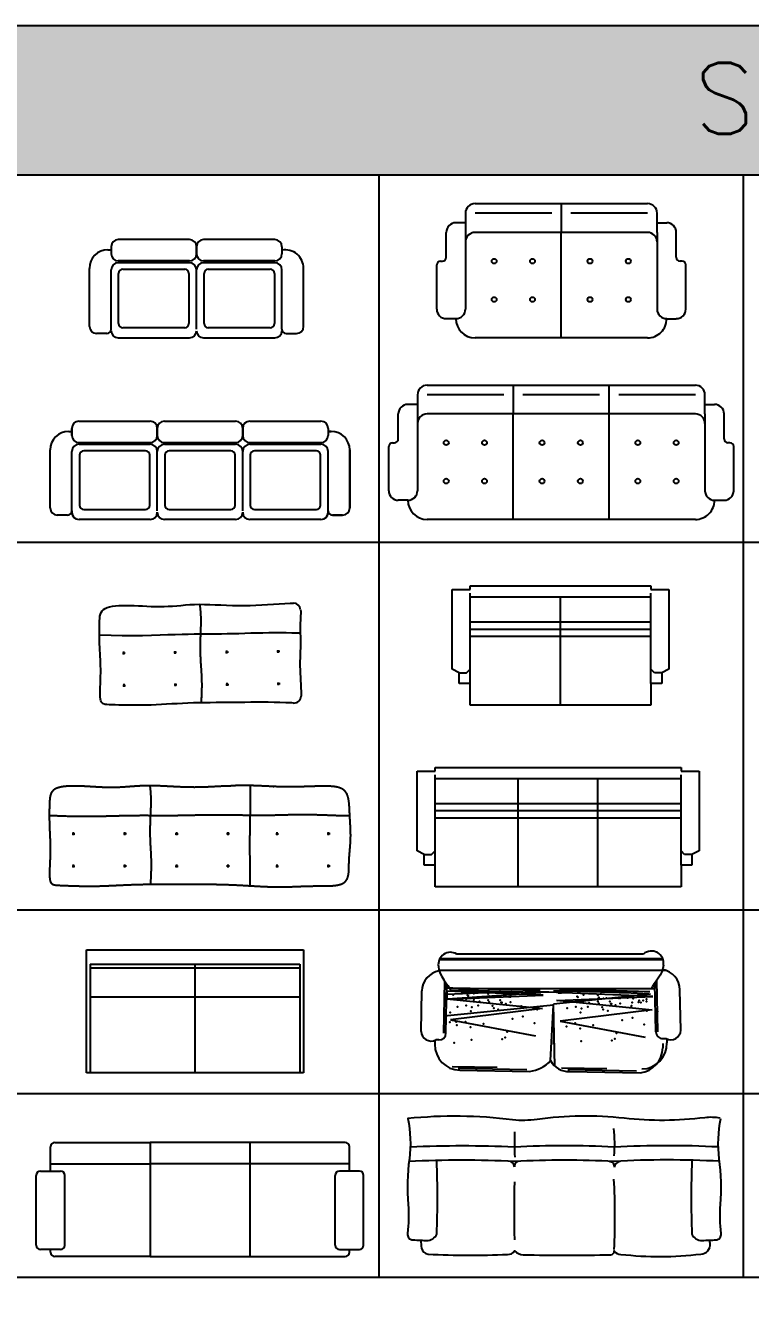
# Model space of a CAD drawing. Header units: millimetres. Extents: x -3748 to 33692, y 23664 to 39219.
# Drawn here: x 8097 to 13190, y 30281 to 39219 of the extents above; entities that cross this region are included whole.
import ezdxf

# ---------------------------------------------------------------- set-up
doc = ezdxf.new("R2010")
doc.units = ezdxf.units.MM
doc.linetypes.add('0', pattern=[0])
doc.layers.add('www.cad-blocks.net', color=7, linetype='Continuous')
doc.styles.get("Standard").update_dxf_attribs({"font": 'arial.ttf'})

# ---------------------------------------------------------------- blocks, each defined once
blk = doc.blocks.new('A$C243830B6')
for p, q in [((0.1524, 0.6396), (0.1524, 0.5896)), ((0.7024, 0.6896), (0.2024, 0.6896)), ((0.7521, 0.6396), (0.7521, 0.5896)), ((0.7524, 0.5896), (0.7524, 0.6396)), ((1.3021, 0.6896), (0.8021, 0.6896)), ((1.3521, 0.6396), (1.3521, 0.5896)), ((1.3524, 0.5896), (1.3524, 0.6396)), ((0.13, 0.618), (0.15, 0.618)), ((0.7024, 0.5396), (0.2024, 0.5396)), ((1.3021, 0.5396), (0.8021, 0.5396)), ((0, 0.0808), (0, 0.488)), ((0.1524, 0.0608), (0.1524, 0.4776)), ((0.7021, 0.5276), (0.2024, 0.5276)), ((0.2048, 0.1005), (0.2048, 0.4515)), ((0.2348, 0.4815), (0.6691, 0.4815)), ((0.6991, 0.4515), (0.6991, 0.1005)), ((0.7521, 0.0608), (0.7521, 0.4776)), ((0.7521, 0.0608), (0.7521, 0.4776)), ((1.3018, 0.5276), (0.8021, 0.5276)), ((0.8045, 0.1005), (0.8045, 0.4515)), ((0.8345, 0.4815), (1.2688, 0.4815)), ((1.2988, 0.4515), (1.2988, 0.1005)), ((1.3518, 0.0608), (1.3518, 0.4776)), ((1.3521, 0.0608), (1.3521, 0.4776)), ((1.3521, 0.0608), (1.3521, 0.4776)), ((1.5043, 0.0808), (1.5043, 0.488)), ((0.1224, 0.0308), (0.05, 0.0308)), ((0.2024, 0), (0.7021, 0)), ((0.6691, 0.0705), (0.2348, 0.0705)), ((0.8021, 0), (1.3018, 0)), ((1.2688, 0.0705), (0.8345, 0.0705)), ((1.382, 0.0308), (1.4543, 0.0308))]:
    blk.add_line(p, q)
for centre, radius, start, end in [((0.2024, 0.6396), 0.05, 90, 180), ((0.7024, 0.6396), 0.05, 0, 90), ((0.8021, 0.6396), 0.05, 90, 180), ((1.3021, 0.6396), 0.05, 0, 90), ((0.13, 0.488), 0.13, 90, 180), ((0.2024, 0.5896), 0.05, 180, 270), ((0.7024, 0.5896), 0.05, 270, 0), ((0.8021, 0.5896), 0.05, 180, 270), ((1.3021, 0.5896), 0.05, 270, 0), ((1.3743, 0.488), 0.13, 0, 99.86144), ((0.2024, 0.4776), 0.05, 90, 180), ((0.2348, 0.4515), 0.03, 90, 180), ((0.6691, 0.4515), 0.03, 0, 90), ((0.7021, 0.4776), 0.05, 0, 90), ((0.8021, 0.4776), 0.05, 90, 180), ((0.8345, 0.4515), 0.03, 90, 180), ((1.2688, 0.4515), 0.03, 0, 90), ((1.3018, 0.4776), 0.05, 0, 90), ((0.2348, 0.1005), 0.03, 180, 270), ((0.6691, 0.1005), 0.03, 270, 0), ((0.8345, 0.1005), 0.03, 180, 270), ((1.2688, 0.1005), 0.03, 270, 0), ((0.05, 0.0808), 0.05, 180, 270), ((0.1224, 0.0608), 0.03, 270, 0), ((0.2024, 0.05), 0.05, 180, 270), ((0.7021, 0.05), 0.05, 270, 0), ((0.8021, 0.05), 0.05, 180, 270), ((1.3018, 0.05), 0.05, 270, 0), ((1.382, 0.0608), 0.03, 180, 270), ((1.4543, 0.0808), 0.05, 270, 0)]:
    blk.add_arc(centre, radius, start, end)
blk = doc.blocks.new('A$C0E9251F2')
for p, q in [((0.1523, 0.5896), (0.1523, 0.6396)), ((0.1524, 0.618), (0.1523, 0.6396)), ((0.1523, 0.6396), (0.1523, 0.618)), ((0.1524, 0.6396), (0.1524, 0.5896)), ((0.2023, 0.6896), (0.7023, 0.6896)), ((0.2023, 0.6896), (0.7023, 0.6896)), ((0.752, 0.5896), (0.752, 0.6396)), ((0.7523, 0.6396), (0.7523, 0.5896)), ((0.8023, 0.6896), (1.3023, 0.6896)), ((0.8023, 0.6896), (1.3023, 0.6896)), ((1.352, 0.5896), (1.352, 0.6396)), ((1.3523, 0.6396), (1.3523, 0.5896)), ((1.402, 0.6896), (1.902, 0.6896)), ((1.402, 0.6896), (1.902, 0.6896)), ((1.952, 0.6396), (1.952, 0.5896)), ((1.952, 0.6396), (1.952, 0.618)), ((0.13, 0.618), (0.15, 0.618)), ((0.13, 0.618), (0.1524, 0.618)), ((0.2023, 0.5396), (0.7023, 0.5396)), ((0.8023, 0.5396), (1.3023, 0.5396)), ((1.402, 0.5396), (1.902, 0.5396)), ((1.952, 0.618), (1.9743, 0.618)), ((1.9743, 0.618), (1.9543, 0.618)), ((0, 0.0808), (0, 0.488)), ((0, 0.0808), (0, 0.488)), ((0.1524, 0.0608), (0.1524, 0.4776)), ((0.1525, 0.0608), (0.1525, 0.4776)), ((0.2025, 0.5276), (0.7023, 0.5276)), ((0.2055, 0.4515), (0.2055, 0.1005)), ((0.6698, 0.4815), (0.2355, 0.4815)), ((0.6998, 0.1005), (0.6998, 0.4515)), ((0.7523, 0.0608), (0.7523, 0.4776)), ((0.7523, 0.0608), (0.7523, 0.4776)), ((0.8025, 0.5276), (1.3023, 0.5276)), ((0.8055, 0.4515), (0.8055, 0.1005)), ((1.2698, 0.4815), (0.8355, 0.4815)), ((1.2998, 0.1005), (1.2998, 0.4515)), ((1.3523, 0.0608), (1.3523, 0.4776)), ((1.3523, 0.0608), (1.3523, 0.4776)), ((1.4023, 0.5276), (1.902, 0.5276)), ((1.4053, 0.4515), (1.4053, 0.1005)), ((1.8696, 0.4815), (1.4353, 0.4815)), ((1.8996, 0.1005), (1.8996, 0.4515)), ((1.952, 0.0608), (1.952, 0.4776)), ((2.1043, 0.0808), (2.1043, 0.488)), ((2.1043, 0.488), (2.1043, 0.0808)), ((0.1224, 0.0308), (0.05, 0.0308)), ((0.1224, 0.0308), (0.05, 0.0308)), ((0.2355, 0.0705), (0.6698, 0.0705)), ((0.8355, 0.0705), (1.2698, 0.0705)), ((1.4353, 0.0705), (1.8696, 0.0705)), ((1.982, 0.0308), (2.0543, 0.0308)), ((2.0543, 0.0308), (1.982, 0.0308)), ((0.7023, 0), (0.2025, 0)), ((0.7023, 0), (0.2025, 0)), ((1.3023, 0), (0.8025, 0)), ((1.3023, 0), (0.8025, 0)), ((1.902, 0), (1.4023, 0)), ((1.902, 0), (1.4023, 0))]:
    blk.add_line(p, q)
for centre, radius, start, end in [((0.2023, 0.6396), 0.05, 90, 180), ((0.2023, 0.6396), 0.05, 90, 180), ((0.7023, 0.6396), 0.05, 0, 90), ((0.7023, 0.6396), 0.05, 0, 90), ((0.8023, 0.6396), 0.05, 90, 180), ((0.8023, 0.6396), 0.05, 90, 180), ((1.3023, 0.6396), 0.05, 0, 90), ((1.3023, 0.6396), 0.05, 0, 90), ((1.402, 0.6396), 0.05, 90, 180), ((1.4018, 0.6401), 0.0495, 89.78056, 180.52978), ((1.902, 0.6396), 0.05, 0, 90), ((1.902, 0.6396), 0.05, 0, 90), ((0.13, 0.488), 0.13, 90, 180), ((0.13, 0.488), 0.13, 90, 180), ((0.2023, 0.5896), 0.05, 180, 270), ((0.7023, 0.5896), 0.05, 270, 0), ((0.8023, 0.5896), 0.05, 180, 270), ((1.3023, 0.5896), 0.05, 270, 0), ((1.402, 0.5896), 0.05, 180, 270), ((1.902, 0.5896), 0.05, 270, 0), ((1.9743, 0.488), 0.13, 0, 90), ((1.9743, 0.488), 0.13, 0, 90), ((0.2025, 0.4776), 0.05, 90, 180), ((0.2355, 0.4515), 0.03, 90, 180), ((0.6698, 0.4515), 0.03, 0, 90), ((0.7023, 0.4776), 0.05, 0, 90), ((0.8025, 0.4776), 0.05, 90, 180), ((0.8355, 0.4515), 0.03, 90, 180), ((1.2698, 0.4515), 0.03, 0, 90), ((1.3023, 0.4776), 0.05, 0, 90), ((1.4023, 0.4776), 0.05, 90, 180), ((1.4353, 0.4515), 0.03, 90, 180), ((1.8696, 0.4515), 0.03, 0, 90), ((1.902, 0.4776), 0.05, 0, 90), ((0.2355, 0.1005), 0.03, 180, 270), ((0.6698, 0.1005), 0.03, 270, 0), ((0.8355, 0.1005), 0.03, 180, 270), ((1.2698, 0.1005), 0.03, 270, 0), ((1.4353, 0.1005), 0.03, 180, 270), ((1.8696, 0.1005), 0.03, 270, 0), ((0.05, 0.0808), 0.05, 180, 270), ((0.05, 0.0808), 0.05, 180, 270), ((0.1224, 0.0608), 0.03, 270, 0), ((0.1224, 0.0608), 0.03, 270, 0), ((0.2032, 0.0517), 0.0517, 169.87446, 269.22898), ((0.2025, 0.05), 0.05, 180, 270), ((0.7023, 0.05), 0.05, 270, 0), ((0.7023, 0.05), 0.05, 270, 0), ((0.8027, 0.0505), 0.0505, 180.52693, 269.78174), ((0.8025, 0.05), 0.05, 180, 270), ((1.3023, 0.05), 0.05, 270, 0), ((1.3023, 0.05), 0.05, 270, 0), ((1.4023, 0.05), 0.05, 180, 270), ((1.4023, 0.05), 0.05, 180, 270), ((1.9014, 0.0514), 0.0515, 270.66733, 10.43499), ((1.902, 0.05), 0.05, 270, 0), ((1.982, 0.0608), 0.03, 180, 270), ((1.982, 0.0608), 0.03, 180, 270), ((2.0543, 0.0808), 0.05, 270, 0), ((2.0543, 0.0808), 0.05, 270, 0)]:
    blk.add_arc(centre, radius, start, end)
blk = doc.blocks.new('A$C5C326835')
at = {"linetype": '0'}
for p, q in [((0.2693, 0.9424), (1.4809, 0.9424)), ((0.8751, 0.9424), (0.8751, 0.8751)), ((0.2019, 0.8078), (0.1346, 0.8078)), ((0.2019, 0.8751), (0.2019, 0.7405)), ((0.8078, 0.8751), (0.2693, 0.8751)), ((0.8751, 0.8751), (0.8751, 0.7405)), ((1.4809, 0.8751), (0.9424, 0.8751)), ((1.5482, 0.7405), (1.5482, 0.8751)), ((1.5482, 0.8078), (1.6155, 0.8078)), ((0.0673, 0.5654), (0.0673, 0.7405)), ((0.2019, 0.7405), (0.2019, 0.202)), ((1.4809, 0.7405), (0.2693, 0.7405)), ((0.8751, 0), (0.8751, 0.7405)), ((1.5482, 0.7405), (1.5482, 0.202)), ((1.6828, 0.5654), (1.6828, 0.7405)), ((0.0269, 0.5385), (0.0404, 0.5385)), ((1.7232, 0.5385), (1.7097, 0.5385)), ((0, 0.202), (0, 0.5116)), ((1.7501, 0.202), (1.7501, 0.5116)), ((0.1346, 0.1346), (0.0673, 0.1346)), ((1.6155, 0.1346), (1.6828, 0.1346)), ((1.4809, 0), (0.2693, 0))]:
    blk.add_line(p, q, dxfattribs=at)
for centre in [(0.4039, 0.5385), (0.6731, 0.5385), (1.077, 0.5385), (1.3463, 0.5385), (0.4039, 0.2693), (0.6731, 0.2693), (1.077, 0.2693), (1.3463, 0.2693)]:
    blk.add_circle(centre, 0.0171, dxfattribs=at)
for centre, radius, start, end in [((0.2693, 0.8751), 0.0673, 90, 180), ((1.4809, 0.8751), 0.0673, 0, 90), ((0.1346, 0.7405), 0.0673, 90, 180), ((1.6155, 0.7405), 0.0673, 0, 90), ((0.2693, 0.6731), 0.0673, 90, 180), ((1.4809, 0.6731), 0.0673, 0, 90), ((0.0269, 0.5116), 0.0269, 90, 180), ((0.0404, 0.5654), 0.0269, 270, 0), ((1.7097, 0.5654), 0.0269, 180, 270), ((1.7232, 0.5116), 0.0269, 0, 90), ((0.0673, 0.202), 0.0673, 180, 270), ((0.1346, 0.202), 0.0673, 270, 0.00001), ((1.6155, 0.202), 0.0673, 180, 270), ((1.6828, 0.202), 0.0673, 270, 0), ((0.2693, 0.1346), 0.1346, 180, 270), ((1.4809, 0.1346), 0.1346, 270, 0.00001)]:
    blk.add_arc(centre, radius, start, end, dxfattribs=at)
blk = doc.blocks.new('A$C1BE21B70')
at = {"linetype": '0'}
for p, q in [((0.2692, 0.9424), (2.154, 0.9424)), ((0.8751, 0.9424), (0.8751, 0.8751)), ((1.5482, 0), (1.5482, 0.9424)), ((0.2019, 0.8078), (0.1346, 0.8078)), ((0.2019, 0.8751), (0.2019, 0.7405)), ((0.8078, 0.8751), (0.2692, 0.8751)), ((0.8751, 0.8751), (0.8751, 0.7405)), ((1.4809, 0.8751), (0.9424, 0.8751)), ((2.154, 0.8751), (1.6155, 0.8751)), ((2.2213, 0.7405), (2.2213, 0.8751)), ((2.2213, 0.8078), (2.2886, 0.8078)), ((0.0673, 0.5654), (0.0673, 0.7405)), ((0.2019, 0.7405), (0.2019, 0.202)), ((2.154, 0.7405), (0.2692, 0.7405)), ((0.8751, 0), (0.8751, 0.7405)), ((2.2213, 0.7405), (2.2213, 0.202)), ((2.3559, 0.5654), (2.3559, 0.7405)), ((0.0269, 0.5385), (0.0404, 0.5385)), ((2.3963, 0.5385), (2.3829, 0.5385)), ((0, 0.202), (0, 0.5116)), ((2.4233, 0.202), (2.4233, 0.5116)), ((0.1346, 0.1346), (0.0673, 0.1346)), ((2.2886, 0.1346), (2.3559, 0.1346)), ((2.154, 0), (0.2692, 0))]:
    blk.add_line(p, q, dxfattribs=at)
for centre in [(0.4039, 0.5385), (0.6731, 0.5385), (1.077, 0.5385), (1.3463, 0.5385), (1.7501, 0.5385), (2.0194, 0.5385), (0.4039, 0.2693), (0.6731, 0.2693), (1.077, 0.2693), (1.3463, 0.2693), (1.7501, 0.2693), (2.0194, 0.2693)]:
    blk.add_circle(centre, 0.0171, dxfattribs=at)
for centre, radius, start, end in [((0.2692, 0.8751), 0.0673, 90, 180), ((2.154, 0.8751), 0.0673, 0, 90), ((0.1346, 0.7405), 0.0673, 90, 180), ((2.2886, 0.7405), 0.0673, 0, 90), ((0.2692, 0.6731), 0.0673, 90, 180), ((2.154, 0.6731), 0.0673, 0, 90), ((0.0269, 0.5116), 0.0269, 90, 180), ((0.0404, 0.5654), 0.0269, 270, 0), ((2.3829, 0.5654), 0.0269, 180, 270), ((2.3963, 0.5116), 0.0269, 0, 90), ((0.0673, 0.202), 0.0673, 180, 270), ((0.1346, 0.202), 0.0673, 270, 0.00001), ((2.2886, 0.202), 0.0673, 180, 270), ((2.3559, 0.202), 0.0673, 270, 0), ((0.2692, 0.1346), 0.1346, 180, 270), ((2.154, 0.1346), 0.1346, 270, 0.00001)]:
    blk.add_arc(centre, radius, start, end, dxfattribs=at)
blk = doc.blocks.new('A$C1E014994')
for p, q in [((1.2622, 0.7134), (1.3018, 0.7155)), ((1.3018, 0.7155), (1.3408, 0.7168)), ((1.3408, 0.7168), (1.3632, 0.7171)), ((0.0044, 0.6252), (0.0076, 0.639)), ((0.0076, 0.639), (0.0124, 0.6514)), ((0.0124, 0.6514), (0.0192, 0.6624)), ((0.0192, 0.6624), (0.0282, 0.672)), ((0.0282, 0.672), (0.0399, 0.6801)), ((0.0399, 0.6801), (0.0544, 0.6867)), ((0.0544, 0.6867), (0.0717, 0.692)), ((0.0717, 0.692), (0.0914, 0.696)), ((0.0914, 0.696), (0.1132, 0.6989)), ((0.1132, 0.6989), (0.1369, 0.7008)), ((0.1369, 0.7008), (0.1622, 0.7017)), ((0.1622, 0.7017), (0.1889, 0.7019)), ((0.1889, 0.7019), (0.2166, 0.7015)), ((0.2166, 0.7015), (0.2451, 0.7005)), ((0.2451, 0.7005), (0.2742, 0.6991)), ((0.2742, 0.6991), (0.3038, 0.6976)), ((0.3038, 0.6976), (0.3338, 0.6961)), ((0.3338, 0.6961), (0.3639, 0.6948)), ((0.3639, 0.6948), (0.3942, 0.6938)), ((0.3942, 0.6938), (0.4244, 0.6935)), ((0.4244, 0.6935), (0.4543, 0.6939)), ((0.4543, 0.6939), (0.484, 0.6951)), ((0.484, 0.6951), (0.5136, 0.6971)), ((0.5136, 0.6971), (0.5434, 0.6994)), ((0.5434, 0.6994), (0.5735, 0.702)), ((0.5735, 0.702), (0.6043, 0.7045)), ((0.6043, 0.7045), (0.636, 0.7067)), ((0.636, 0.7067), (0.6688, 0.7087)), ((0.6688, 0.7087), (0.7029, 0.7092)), ((0.7029, 0.7092), (0.7386, 0.709)), ((0.7386, 0.709), (0.7758, 0.7081)), ((0.7758, 0.7081), (0.8141, 0.7066)), ((0.8141, 0.7066), (0.8535, 0.7049)), ((0.8535, 0.7049), (0.8937, 0.7032)), ((0.8937, 0.7032), (0.9344, 0.7018)), ((0.9344, 0.7018), (0.9756, 0.7009)), ((0.9756, 0.7009), (1.017, 0.7008)), ((1.017, 0.7008), (1.0583, 0.7017)), ((1.0583, 0.7017), (1.0996, 0.7034)), ((1.0996, 0.7034), (1.1407, 0.7057)), ((1.1407, 0.7057), (1.1816, 0.7082)), ((1.1816, 0.7082), (1.2221, 0.7109)), ((1.2221, 0.7109), (1.2622, 0.7134)), ((1.4143, 0.6619), (1.4117, 0.562)), ((1.4136, 0.671), (1.4143, 0.6619)), ((0, 0.5375), (0.0002, 0.5574)), ((0, 0.5169), (0, 0.5375)), ((0.0002, 0.5574), (0.0006, 0.5762)), ((0.0006, 0.5762), (0.0012, 0.5938)), ((0.0012, 0.5938), (0.0024, 0.6102)), ((0.0024, 0.6102), (0.0044, 0.6252)), ((1.4117, 0.562), (1.413, 0.4258)), ((0.0002, 0.4956), (0, 0.5169)), ((0.0005, 0.4739), (0.0002, 0.4956)), ((0.0002, 0.4946), (0.083, 0.4916)), ((0.001, 0.4519), (0.0005, 0.4739)), ((0.0018, 0.4299), (0.001, 0.4519)), ((0.083, 0.4916), (0.161, 0.4901)), ((0.161, 0.4901), (0.2342, 0.49)), ((0.2342, 0.49), (0.3028, 0.491)), ((0.3028, 0.491), (0.3668, 0.4926)), ((0.3668, 0.4926), (0.4265, 0.4946)), ((0.4265, 0.4946), (0.482, 0.4966)), ((0.482, 0.4966), (0.5333, 0.4984)), ((0.5333, 0.4984), (0.5807, 0.4997)), ((0.5807, 0.4997), (0.6248, 0.5005)), ((0.6248, 0.5005), (0.6663, 0.501)), ((0.6663, 0.501), (0.7058, 0.5012)), ((0.7058, 0.5012), (0.744, 0.5014)), ((0.744, 0.5014), (0.7816, 0.5015)), ((0.7816, 0.5015), (0.8192, 0.5018)), ((0.8192, 0.5018), (0.8576, 0.5023)), ((0.8576, 0.5023), (0.8973, 0.5031)), ((0.8973, 0.5031), (0.938, 0.5041)), ((0.938, 0.5041), (0.9796, 0.5054)), ((0.9796, 0.5054), (1.0218, 0.5066)), ((1.0218, 0.5066), (1.0643, 0.5079)), ((1.0643, 0.5079), (1.1068, 0.509)), ((1.1068, 0.509), (1.1491, 0.5099)), ((1.1491, 0.5099), (1.1909, 0.5105)), ((1.1909, 0.5105), (1.2319, 0.5107)), ((1.2319, 0.5107), (1.2722, 0.5106)), ((1.2722, 0.5106), (1.3119, 0.5104)), ((1.3119, 0.5104), (1.3511, 0.51)), ((1.3511, 0.51), (1.3899, 0.5097)), ((1.3899, 0.5097), (1.4123, 0.5096)), ((0.0027, 0.408), (0.0018, 0.4299)), ((0.0038, 0.3864), (0.0027, 0.408)), ((0.005, 0.3649), (0.0038, 0.3864)), ((0.0062, 0.3435), (0.005, 0.3649)), ((0.1621, 0.3672), (0.1821, 0.3674)), ((0.1722, 0.3573), (0.172, 0.3773)), ((0.5429, 0.3709), (0.5229, 0.3707)), ((0.533, 0.3608), (0.5328, 0.3808)), ((0.8862, 0.3743), (0.9062, 0.3745)), ((0.8963, 0.3644), (0.8961, 0.3844)), ((1.267, 0.378), (1.247, 0.3778)), ((1.2571, 0.3679), (1.2569, 0.3879)), ((1.413, 0.4258), (1.4089, 0.2859)), ((0.0074, 0.3217), (0.0062, 0.3435)), ((0.0084, 0.2996), (0.0074, 0.3217)), ((0.0091, 0.2769), (0.0084, 0.2996)), ((0.0095, 0.2535), (0.0091, 0.2769)), ((1.4089, 0.2859), (1.4181, 0.0861)), ((0.0081, 0.1776), (0.0089, 0.2036)), ((0.0089, 0.2036), (0.0094, 0.229)), ((0.0094, 0.229), (0.0095, 0.2535)), ((0.0058, 0.1024), (0.0063, 0.1264)), ((0.0058, 0.0803), (0.0058, 0.1024)), ((0.0063, 0.1264), (0.0071, 0.1516)), ((0.0071, 0.1516), (0.0081, 0.1776)), ((0.1643, 0.1399), (0.1843, 0.1401)), ((0.1744, 0.13), (0.1742, 0.15)), ((0.5451, 0.1436), (0.5251, 0.1434)), ((0.5352, 0.1335), (0.535, 0.1535)), ((0.8884, 0.1469), (0.9084, 0.1471)), ((0.8985, 0.137), (0.8983, 0.157)), ((1.2692, 0.1506), (1.2492, 0.1504)), ((1.2593, 0.1405), (1.2591, 0.1605)), ((0.0066, 0.0607), (0.0058, 0.0803)), ((0.0084, 0.0442), (0.0066, 0.0607)), ((0.0113, 0.0313), (0.0084, 0.0442)), ((0.0157, 0.0215), (0.0113, 0.0313)), ((0.0218, 0.0145), (0.0157, 0.0215)), ((0.0299, 0.0097), (0.0218, 0.0145)), ((0.0404, 0.0067), (0.0299, 0.0097)), ((0.0534, 0.005), (0.0404, 0.0067)), ((0.0693, 0.0041), (0.0534, 0.005)), ((0.0883, 0.0035), (0.0693, 0.0041)), ((0.1107, 0.0028), (0.0883, 0.0035)), ((0.1361, 0.002), (0.1107, 0.0028)), ((0.1641, 0.0013), (0.1361, 0.002)), ((0.1943, 0.0006), (0.1641, 0.0013)), ((0.2263, 0.0002), (0.1943, 0.0006)), ((0.2597, 0), (0.2263, 0.0002)), ((0.2942, 0.0002), (0.2597, 0)), ((0.3292, 0.0008), (0.2942, 0.0002)), ((0.3645, 0.0019), (0.3292, 0.0008)), ((0.4001, 0.0035), (0.3645, 0.0019)), ((0.4359, 0.0053), (0.4001, 0.0035)), ((0.4721, 0.0074), (0.4359, 0.0053)), ((0.5088, 0.0095), (0.4721, 0.0074)), ((0.5458, 0.0116), (0.5088, 0.0095)), ((0.5834, 0.0135), (0.5458, 0.0116)), ((0.6215, 0.0151), (0.5834, 0.0135)), ((0.6602, 0.0164), (0.6215, 0.0151)), ((0.6995, 0.0173), (0.6602, 0.0164)), ((0.7392, 0.018), (0.6995, 0.0173)), ((0.7792, 0.0184), (0.7392, 0.018)), ((0.8195, 0.0188), (0.7792, 0.0184)), ((0.86, 0.019), (0.8195, 0.0188)), ((0.9006, 0.0193), (0.86, 0.019)), ((0.9412, 0.0196), (0.9006, 0.0193)), ((0.9817, 0.0201), (0.9412, 0.0196)), ((1.0223, 0.0206), (0.9817, 0.0201)), ((1.0629, 0.0211), (1.0223, 0.0206)), ((1.1036, 0.0214), (1.0629, 0.0211)), ((1.1445, 0.0216), (1.1036, 0.0214)), ((1.1856, 0.0214), (1.1445, 0.0216)), ((1.227, 0.0209), (1.1856, 0.0214)), ((1.2687, 0.02), (1.227, 0.0209)), ((1.3109, 0.0185), (1.2687, 0.02)), ((1.3531, 0.0167), (1.3109, 0.0185)), ((1.3647, 0.0162), (1.3531, 0.0167)), ((1.4181, 0.0861), (1.4171, 0.0638))]:
    blk.add_line(p, q)
for centre, start, end in [((1.3638, 0.6671), 4.47667, 90.70587), ((1.3671, 0.0661), 267.26529, 357.30718)]:
    blk.add_arc(centre, 0.05, start, end)
blk.add_open_spline([(0.717, 0.0194), (0.7198, 0.071), (0.7211, 0.116), (0.7212, 0.1554), (0.7204, 0.1901), (0.719, 0.221), (0.7172, 0.2491), (0.7153, 0.2753), (0.7135, 0.3006), (0.7122, 0.3256), (0.7113, 0.3507), (0.7107, 0.3756), (0.7105, 0.4005), (0.7106, 0.4254), (0.7109, 0.4501), (0.7115, 0.4747), (0.7122, 0.4992), (0.7131, 0.5236), (0.7139, 0.548), (0.7145, 0.5728), (0.7147, 0.5982), (0.7142, 0.6243), (0.7128, 0.6514), (0.7104, 0.6797), (0.7067, 0.7095)], degree=2)
blk = doc.blocks.new('A$C6E927AAB')
for p, q in [((0.1606, 0.3739), (0.1806, 0.3739)), ((0.1706, 0.3639), (0.1706, 0.3839)), ((0.5415, 0.3739), (0.5215, 0.3739)), ((0.5315, 0.3639), (0.5315, 0.3839)), ((0.8848, 0.3739), (0.9048, 0.3739)), ((0.8948, 0.3639), (0.8948, 0.3839)), ((1.2656, 0.3739), (1.2456, 0.3739)), ((1.2556, 0.3639), (1.2556, 0.3839)), ((1.5911, 0.3739), (1.6111, 0.3739)), ((1.6011, 0.3639), (1.6011, 0.3839)), ((1.9719, 0.3739), (1.9519, 0.3739)), ((1.9619, 0.3639), (1.9619, 0.3839)), ((0.1606, 0.1465), (0.1806, 0.1465)), ((0.1706, 0.1365), (0.1706, 0.1565)), ((0.5415, 0.1465), (0.5215, 0.1465)), ((0.5315, 0.1365), (0.5315, 0.1565)), ((0.8848, 0.1465), (0.9048, 0.1465)), ((0.8948, 0.1365), (0.8948, 0.1565)), ((1.2656, 0.1465), (1.2456, 0.1465)), ((1.2556, 0.1365), (1.2556, 0.1565)), ((1.5911, 0.1465), (1.6111, 0.1465)), ((1.6011, 0.1365), (1.6011, 0.1565)), ((1.9719, 0.1465), (1.9519, 0.1465)), ((1.9619, 0.1365), (1.9619, 0.1565))]:
    blk.add_line(p, q)
blk.add_open_spline([(0.2046, 0.7079), (0.2184, 0.7075), (0.2326, 0.7069), (0.2469, 0.7063), (0.2614, 0.7054), (0.276, 0.7046), (0.2908, 0.7037), (0.3056, 0.7028), (0.3206, 0.7019), (0.3355, 0.701), (0.3506, 0.7002), (0.3657, 0.6994), (0.3808, 0.6988), (0.3959, 0.6982), (0.411, 0.6979), (0.4261, 0.6975), (0.4411, 0.6976), (0.4561, 0.6976), (0.4709, 0.6981), (0.4858, 0.6986), (0.5006, 0.6994), (0.5154, 0.7002), (0.5303, 0.7013), (0.5452, 0.7023), (0.5603, 0.7035), (0.5753, 0.7046), (0.5907, 0.7057), (0.6061, 0.7068), (0.622, 0.7078), (0.6378, 0.7087), (0.6542, 0.7094), (0.6706, 0.71), (0.6877, 0.7103), (0.7048, 0.7105), (0.7227, 0.7103), (0.7405, 0.71), (0.7591, 0.7094), (0.7777, 0.7087), (0.7968, 0.7078), (0.816, 0.7069), (0.8357, 0.7058), (0.8553, 0.7048), (0.8754, 0.7037), (0.8955, 0.7027), (0.9159, 0.7018), (0.9362, 0.7008), (0.9568, 0.7002), (0.9774, 0.6995), (0.9981, 0.6993), (1.0188, 0.6991), (1.0404, 0.6993), (1.0621, 0.6995), (1.0818, 0.7002), (1.1014, 0.7009), (1.122, 0.7018), (1.1426, 0.7028), (1.163, 0.7039), (1.1834, 0.705), (1.2037, 0.7061), (1.224, 0.7072), (1.2646, 0.7083), (1.3052, 0.7093), (1.3044, 0.7102), (1.3037, 0.711), (1.3232, 0.7115), (1.3427, 0.7119), (1.3619, 0.712), (1.3811, 0.712), (1.4, 0.7117), (1.4188, 0.7114), (1.4374, 0.7108), (1.4559, 0.7102), (1.4742, 0.7094), (1.4925, 0.7086), (1.5104, 0.7078), (1.5284, 0.7069), (1.5461, 0.7061), (1.5638, 0.7052), (1.5812, 0.7045), (1.5987, 0.7037), (1.6158, 0.7032), (1.633, 0.7026), (1.65, 0.7024), (1.6669, 0.7021), (1.6836, 0.7021), (1.7003, 0.7021), (1.7167, 0.7023), (1.7332, 0.7025), (1.7493, 0.7028), (1.7655, 0.7032), (1.7813, 0.7036), (1.7971, 0.7041), (1.8126, 0.7046), (1.8282, 0.7051), (1.8434, 0.7055), (1.8585, 0.706), (1.8734, 0.7065), (1.8882, 0.7069), (1.9026, 0.7073), (1.9171, 0.7076), (1.931, 0.7076), (1.9449, 0.7077), (1.9581, 0.7073), (1.9713, 0.7069), (1.9837, 0.7059), (1.9961, 0.705), (2.0074, 0.7032), (2.0188, 0.7014), (2.029, 0.6988), (2.0392, 0.6961), (2.0481, 0.6923), (2.0569, 0.6884), (2.0643, 0.6834), (2.0717, 0.6783), (2.0775, 0.6718), (2.0833, 0.6654), (2.0877, 0.6576), (2.092, 0.6499), (2.0952, 0.6411), (2.0984, 0.6323), (2.1006, 0.6226), (2.1028, 0.6128), (2.1042, 0.6024), (2.1057, 0.592), (2.1066, 0.581), (2.1075, 0.57), (2.1081, 0.5587), (2.1087, 0.5473), (2.1092, 0.5358), (2.1097, 0.5243), (2.1103, 0.5128), (2.1109, 0.5012), (2.1115, 0.4897), (2.1122, 0.4782), (2.1129, 0.4667), (2.1136, 0.4552), (2.1142, 0.4437), (2.1149, 0.4323), (2.1154, 0.4209), (2.116, 0.4095), (2.1164, 0.3982), (2.1167, 0.3869), (2.1169, 0.3758), (2.1171, 0.3646), (2.117, 0.3535), (2.1168, 0.3424), (2.1164, 0.3315), (2.116, 0.3205), (2.1153, 0.3097), (2.1147, 0.2988), (2.1138, 0.2881), (2.113, 0.2773), (2.112, 0.2666), (2.1111, 0.2559), (2.1102, 0.2453), (2.1093, 0.2346), (2.1084, 0.224), (2.1076, 0.2133), (2.1069, 0.2026), (2.1062, 0.192), (2.1058, 0.1812), (2.1054, 0.1705), (2.1052, 0.1598), (2.1051, 0.149), (2.1049, 0.1384), (2.1048, 0.1278), (2.1044, 0.1175), (2.1039, 0.1072), (2.1029, 0.0975), (2.1018, 0.0877), (2.0998, 0.0787), (2.0978, 0.0696), (2.0945, 0.0615), (2.0913, 0.0534), (2.0864, 0.0464), (2.0816, 0.0394), (2.0748, 0.0337), (2.0681, 0.028), (2.0593, 0.0238), (2.0504, 0.0195), (2.0396, 0.0165), (2.0289, 0.0136), (2.0165, 0.0117), (2.0041, 0.0098), (1.9904, 0.0087), (1.9767, 0.0076), (1.962, 0.0071), (1.9473, 0.0067), (1.9319, 0.0066), (1.9165, 0.0065), (1.9007, 0.0065), (1.8849, 0.0066), (1.869, 0.0066), (1.8531, 0.0065), (1.8373, 0.0063), (1.8215, 0.006), (1.8058, 0.0055), (1.7901, 0.005), (1.7743, 0.0044), (1.7586, 0.0038), (1.7426, 0.0032), (1.7267, 0.0025), (1.7104, 0.0019), (1.6941, 0.0013), (1.6774, 0.0008), (1.6607, 0.0004), (1.6434, 0.0002), (1.626, -0.0001), (1.608, 0), (1.59, 0.0001), (1.5712, 0.0005), (1.5524, 0.001), (1.5329, 0.0018), (1.5134, 0.0025), (1.4933, 0.0036), (1.4732, 0.0046), (1.4526, 0.0057), (1.4321, 0.0069), (1.4112, 0.0081), (1.3903, 0.0093), (1.3693, 0.0106), (1.3482, 0.0118), (1.3271, 0.0129), (1.306, 0.014), (1.2849, 0.0149), (1.2639, 0.0158), (1.243, 0.0165), (1.2222, 0.0172), (1.2015, 0.0176), (1.1808, 0.0181), (1.1602, 0.0184), (1.1396, 0.0186), (1.1192, 0.0188), (1.0988, 0.0189), (1.0784, 0.0189), (1.0581, 0.0189), (1.0377, 0.0189), (1.0174, 0.0189), (0.9972, 0.0188), (0.9769, 0.0188), (0.9566, 0.0187), (0.9363, 0.0187), (0.916, 0.0187), (0.8957, 0.0188), (0.8754, 0.0188), (0.8551, 0.0189), (0.8349, 0.0189), (0.8146, 0.019), (0.7945, 0.019), (0.7743, 0.0191), (0.7543, 0.019), (0.7343, 0.019), (0.7145, 0.0188), (0.6946, 0.0187), (0.675, 0.0184), (0.6554, 0.0182), (0.636, 0.0177), (0.6166, 0.0173), (0.5976, 0.0166), (0.5785, 0.016), (0.5597, 0.0152), (0.5409, 0.0145), (0.5224, 0.0136), (0.5038, 0.0128), (0.4855, 0.0119), (0.4672, 0.011), (0.4491, 0.0102), (0.431, 0.0093), (0.413, 0.0086), (0.3951, 0.0078), (0.3773, 0.0072), (0.3595, 0.0066), (0.3419, 0.0062), (0.3242, 0.0058), (0.3067, 0.0057), (0.2892, 0.0055), (0.2719, 0.0056), (0.2547, 0.0057), (0.238, 0.0059), (0.2213, 0.0062), (0.2053, 0.0066), (0.1893, 0.007), (0.1742, 0.0074), (0.1591, 0.0079), (0.1451, 0.0084), (0.1311, 0.0089), (0.1184, 0.0094), (0.1057, 0.0099), (0.0945, 0.0104), (0.0834, 0.0108), (0.0739, 0.0112), (0.0643, 0.0116), (0.0564, 0.0121), (0.0485, 0.0127), (0.042, 0.0136), (0.0355, 0.0145), (0.0303, 0.0161), (0.025, 0.0176), (0.021, 0.0201), (0.017, 0.0225), (0.0139, 0.026), (0.0109, 0.0296), (0.0088, 0.0345), (0.0066, 0.0394), (0.0052, 0.0459), (0.0038, 0.0524), (0.003, 0.0606), (0.0022, 0.0689), (0.0019, 0.0787), (0.0016, 0.0885), (0.0017, 0.0995), (0.0018, 0.1106), (0.0022, 0.1226), (0.0026, 0.1345), (0.0031, 0.1472), (0.0036, 0.1598), (0.0042, 0.1727), (0.0048, 0.1857), (0.0054, 0.1987), (0.0059, 0.2117), (0.0063, 0.2244), (0.0067, 0.2371), (0.0068, 0.2494), (0.007, 0.2616), (0.0069, 0.2733), (0.0068, 0.285), (0.0065, 0.2964), (0.0063, 0.3078), (0.0059, 0.3188), (0.0055, 0.3299), (0.005, 0.3407), (0.0046, 0.3516), (0.0041, 0.3623), (0.0036, 0.3731), (0.0031, 0.3838), (0.0026, 0.3946), (0.0021, 0.4054), (0.0017, 0.4162), (0.0013, 0.4271), (0.001, 0.4381), (0.0007, 0.4491), (0.0004, 0.4601), (0.0003, 0.4711), (0.0001, 0.4821), (0.0001, 0.4929), (0, 0.5038), (0, 0.5144), (0, 0.5251), (0.0002, 0.5354), (0.0003, 0.5457), (0.0005, 0.5557), (0.0007, 0.5656), (0.0009, 0.575), (0.0012, 0.5844), (0.0016, 0.5932), (0.002, 0.602), (0.0027, 0.6101), (0.0033, 0.6183), (0.0044, 0.6258), (0.0055, 0.6334), (0.0071, 0.6402), (0.0088, 0.6471), (0.0113, 0.6533), (0.0138, 0.6594), (0.0172, 0.6649), (0.0206, 0.6704), (0.0252, 0.6751), (0.0297, 0.6799), (0.0356, 0.6839), (0.0415, 0.6879), (0.0488, 0.6911), (0.0561, 0.6944), (0.0648, 0.697), (0.0734, 0.6995), (0.0833, 0.7014), (0.0931, 0.7033), (0.1041, 0.7047), (0.115, 0.706), (0.1269, 0.7068), (0.1387, 0.7076), (0.1514, 0.708), (0.1641, 0.7084), (0.1774, 0.7083), (0.1907, 0.7083), (0.2046, 0.7079)], degree=2, knots=[0, 0, 0, 1, 1, 2, 2, 3, 3, 4, 4, 5, 5, 6, 6, 7, 7, 8, 8, 9, 9, 10, 10, 11, 11, 12, 12, 13, 13, 14, 14, 15, 15, 16, 16, 17, 17, 18, 18, 19, 19, 20, 20, 21, 21, 22, 22, 23, 23, 24, 24, 25, 25, 26, 26, 27, 27, 28, 28, 29, 29, 30, 30, 31, 31, 32, 32, 33, 33, 34, 34, 35, 35, 36, 36, 37, 37, 38, 38, 39, 39, 40, 40, 41, 41, 42, 42, 43, 43, 44, 44, 45, 45, 46, 46, 47, 47, 48, 48, 49, 49, 50, 50, 51, 51, 52, 52, 53, 53, 54, 54, 55, 55, 56, 56, 57, 57, 58, 58, 59, 59, 60, 60, 61, 61, 62, 62, 63, 63, 64, 64, 65, 65, 66, 66, 67, 67, 68, 68, 69, 69, 70, 70, 71, 71, 72, 72, 73, 73, 74, 74, 75, 75, 76, 76, 77, 77, 78, 78, 79, 79, 80, 80, 81, 81, 82, 82, 83, 83, 84, 84, 85, 85, 86, 86, 87, 87, 88, 88, 89, 89, 90, 90, 91, 91, 92, 92, 93, 93, 94, 94, 95, 95, 96, 96, 97, 97, 98, 98, 99, 99, 100, 100, 101, 101, 102, 102, 103, 103, 104, 104, 105, 105, 106, 106, 107, 107, 108, 108, 109, 109, 110, 110, 111, 111, 112, 112, 113, 113, 114, 114, 115, 115, 116, 116, 117, 117, 118, 118, 119, 119, 120, 120, 121, 121, 122, 122, 123, 123, 124, 124, 125, 125, 126, 126, 127, 127, 128, 128, 129, 129, 130, 130, 131, 131, 132, 132, 133, 133, 134, 134, 135, 135, 136, 136, 137, 137, 138, 138, 139, 139, 140, 140, 141, 141, 142, 142, 143, 143, 144, 144, 145, 145, 146, 146, 147, 147, 148, 148, 149, 149, 150, 150, 151, 151, 152, 152, 153, 153, 154, 154, 155, 155, 156, 156, 157, 157, 158, 158, 159, 159, 160, 160, 161, 161, 162, 162, 163, 163, 164, 164, 165, 165, 166, 166, 167, 167, 168, 168, 169, 169, 170, 170, 171, 171, 172, 172, 173, 173, 174, 174, 175, 175, 176, 176, 177, 177, 178, 178, 179, 179, 180, 180, 181, 181, 182, 182, 183, 183, 184, 184, 185, 185, 186, 186, 187, 187, 188, 188, 189, 189, 190, 190, 191, 191, 192, 192, 192])
for points in [[(0.7122, 0.0206), (0.7154, 0.0722), (0.7172, 0.1172), (0.7177, 0.1566), (0.7172, 0.1913), (0.7161, 0.2223), (0.7146, 0.2504), (0.7129, 0.2766), (0.7114, 0.306), (0.7104, 0.3269), (0.7097, 0.352), (0.7093, 0.3769), (0.7094, 0.4018), (0.7097, 0.4266), (0.7103, 0.4514), (0.7111, 0.476), (0.7121, 0.5004), (0.7132, 0.5248), (0.7143, 0.5493), (0.7151, 0.5741), (0.7155, 0.5994), (0.7152, 0.6255), (0.7141, 0.6526), (0.712, 0.681), (0.7086, 0.7108)], [(1.4098, 0.0082), (1.411, 0.0365), (1.4116, 0.0668), (1.4117, 0.0984), (1.4115, 0.1306), (1.411, 0.1629), (1.4104, 0.1946), (1.4098, 0.2251), (1.4094, 0.2537), (1.4091, 0.2805), (1.4091, 0.3041), (1.4093, 0.3263), (1.4096, 0.3469), (1.41, 0.3662), (1.4104, 0.3846), (1.4108, 0.4023), (1.4112, 0.4196), (1.4115, 0.4368), (1.4117, 0.4541), (1.4119, 0.4713), (1.4121, 0.4885), (1.4123, 0.5059), (1.4125, 0.5233), (1.4127, 0.5409), (1.413, 0.5587), (1.4134, 0.5767), (1.4138, 0.5949), (1.4141, 0.6135), (1.4142, 0.6323), (1.4142, 0.6515), (1.4138, 0.6711), (1.4131, 0.6911), (1.4119, 0.7115)], [(0, 0.5028), (0.0828, 0.4989), (0.1608, 0.4968), (0.234, 0.496), (0.3025, 0.4962), (0.3666, 0.4972), (0.4263, 0.4986), (0.4818, 0.5001), (0.5331, 0.5014), (0.5806, 0.5022), (0.6247, 0.5026), (0.6662, 0.5027), (0.7057, 0.5026), (0.7439, 0.5023), (0.7815, 0.5021), (0.8191, 0.502), (0.8575, 0.5021), (0.8971, 0.5025), (0.9379, 0.5032), (0.9795, 0.504), (1.0217, 0.5049), (1.0642, 0.5057), (1.1068, 0.5064), (1.149, 0.5069), (1.1908, 0.5071), (1.2318, 0.5069), (1.2721, 0.5065), (1.3118, 0.5058), (1.351, 0.5051), (1.3898, 0.5044), (1.4283, 0.5038), (1.4665, 0.5035), (1.5047, 0.5035), (1.5429, 0.504), (1.5813, 0.5048), (1.6199, 0.5058), (1.6591, 0.5069), (1.6989, 0.5078), (1.7395, 0.5085), (1.781, 0.5088), (1.8237, 0.5086), (1.8674, 0.5077), (1.9112, 0.5064), (1.954, 0.5049), (1.9945, 0.5033), (2.0316, 0.502), (2.0642, 0.501), (2.091, 0.5007), (2.1109, 0.5012)]]:
    blk.add_open_spline(points, degree=2)
blk = doc.blocks.new('A$C36CB2AEB')
for p, q in [((0, 0.8128), (0.127, 0.8128)), ((0, 0.254), (0, 0.8128)), ((0.127, 0.8128), (0.127, 0.8382)), ((0.127, 0.8382), (1.397, 0.8382)), ((1.397, 0.8382), (1.397, 0.8128)), ((1.397, 0.8128), (1.524, 0.8128)), ((1.524, 0.8128), (1.524, 0.254)), ((0.127, 0.254), (0.127, 0.7874)), ((0.127, 0.762), (1.397, 0.762)), ((0.762, 0), (0.762, 0.762)), ((1.397, 0.254), (1.397, 0.7874)), ((1.397, 0.5842), (0.127, 0.5842)), ((1.397, 0.5334), (0.127, 0.5334)), ((1.397, 0.4826), (0.127, 0.4826)), ((0.0508, 0.2286), (0, 0.254)), ((0.0508, 0.2286), (0.1016, 0.2286)), ((0.0508, 0.1524), (0.0508, 0.2286)), ((0.1016, 0.2286), (0.127, 0.254)), ((0.127, 0.1524), (0.127, 0.254)), ((1.4224, 0.2286), (1.397, 0.254)), ((1.397, 0.1524), (1.397, 0.254)), ((1.4732, 0.2286), (1.4224, 0.2286)), ((1.524, 0.254), (1.4732, 0.2286)), ((1.4732, 0.2286), (1.4732, 0.1524)), ((0.127, 0.1524), (0.0508, 0.1524)), ((0.127, 0), (0.127, 0.1524)), ((1.397, 0.1524), (1.397, 0)), ((1.4732, 0.1524), (1.397, 0.1524)), ((1.397, 0), (0.127, 0))]:
    blk.add_line(p, q)
blk = doc.blocks.new('A$C6BCD5B72')
for p, q in [((0, 0.8128), (0.127, 0.8128)), ((0, 0.254), (0, 0.8128)), ((0.127, 0.8128), (0.127, 0.8382)), ((0.127, 0.8382), (1.8542, 0.8382)), ((1.8542, 0.8382), (1.8542, 0.8128)), ((1.8542, 0.8128), (1.9812, 0.8128)), ((1.9812, 0.8128), (1.9812, 0.254)), ((0.127, 0.254), (0.127, 0.7874)), ((0.127, 0.762), (1.8542, 0.762)), ((0.7112, 0), (0.7112, 0.762)), ((1.27, 0), (1.27, 0.762)), ((1.8542, 0.254), (1.8542, 0.7874)), ((1.8542, 0.5842), (0.127, 0.5842)), ((1.8542, 0.5334), (0.127, 0.5334)), ((1.8542, 0.4826), (0.127, 0.4826)), ((0.0508, 0.2286), (0, 0.254)), ((0.0508, 0.1524), (0.0508, 0.2286)), ((0.0508, 0.2286), (0.1016, 0.2286)), ((0.1016, 0.2286), (0.127, 0.254)), ((0.127, 0.1524), (0.127, 0.254)), ((1.8542, 0.1524), (1.8542, 0.254)), ((1.8796, 0.2286), (1.8542, 0.254)), ((1.9304, 0.2286), (1.8796, 0.2286)), ((1.9812, 0.254), (1.9304, 0.2286)), ((1.9304, 0.2286), (1.9304, 0.1524)), ((0.127, 0.1524), (0.0508, 0.1524)), ((0.127, 0), (0.127, 0.1524)), ((1.8542, 0.1524), (1.8542, 0)), ((1.9304, 0.1524), (1.8542, 0.1524)), ((1.8542, 0), (0.127, 0))]:
    blk.add_line(p, q)
blk = doc.blocks.new('A$C38172545')
for p, q in [((0, 0), (0, 0.8636)), ((0, 0.8636), (1.524, 0.8636)), ((1.524, 0.8636), (1.524, 0)), ((0.0254, 0.762), (0.0254, 0)), ((0.0254, 0.762), (1.4986, 0.762)), ((0.0254, 0.7366), (1.4986, 0.7366)), ((0.762, 0), (0.762, 0.762)), ((1.4986, 0.762), (1.4986, 0)), ((0.0254, 0.5334), (1.4986, 0.5334)), ((1.524, 0), (0, 0))]:
    blk.add_line(p, q)
blk = doc.blocks.new('A$C23147683')
for p, q in [((0.9298, 0.8334), (0.2505, 0.8334)), ((1.562, 0.8334), (0.9298, 0.8334)), ((0.9298, 0.7185), (0.1261, 0.7185)), ((0.9298, 0.7923), (0.1272, 0.7923)), ((0.9298, 0.8005), (0.131, 0.8005)), ((1.6976, 0.8005), (0.9298, 0.8005)), ((1.7003, 0.7923), (0.9298, 0.7923)), ((1.7211, 0.7185), (0.9298, 0.7185)), ((0.161, 0.2792), (0.1672, 0.6416)), ((1.6497, 0.2866), (1.6426, 0.6304)), ((1.6635, 0.2881), (1.6573, 0.6505)), ((0, 0.2898), (0.0059, 0.5743)), ((0.1748, 0.2777), (0.1819, 0.6215)), ((0.1821, 0.5722), (0.1812, 0.5199)), ((0.8577, 0.5445), (0.1821, 0.5722)), ((0.8418, 0.5609), (0.1852, 0.5159)), ((0.1852, 0.5159), (0.8577, 0.5445)), ((0.9298, 0.5899), (0.2693, 0.5899)), ((1.6435, 0.5899), (0.9298, 0.5899)), ((1.6121, 0.5515), (0.9298, 0.483)), ((1.6279, 0.5351), (0.9524, 0.5628)), ((1.8245, 0.2987), (1.8186, 0.5833)), ((0.9298, 0.4743), (0.163, 0.3974)), ((0.1812, 0.5199), (0.8521, 0.4522)), ((0.8521, 0.4522), (0.2068, 0.3708)), ((0.9097, 0.0854), (0.9298, 0.4743)), ((0.94, 0.0437), (0.9298, 0.483)), ((0.9515, 0.5106), (1.6223, 0.4428)), ((0.9554, 0.5065), (1.6279, 0.5351)), ((0.2068, 0.3708), (0.8045, 0.2601)), ((1.6223, 0.4428), (0.9771, 0.3614)), ((0.9771, 0.3614), (1.5748, 0.2507)), ((0.0978, 0.2285), (0.0972, 0.2008)), ((0.1258, 0.2307), (0.1036, 0.2312)), ((0.9298, 0.2327), (0.9304, 0.2008)), ((1.6986, 0.2061), (1.698, 0.1742)), ((1.6986, 0.2061), (1.698, 0.1742)), ((1.6987, 0.2397), (1.7209, 0.2401)), ((1.7267, 0.2374), (1.7273, 0.2097)), ((0.2174, 0.0451), (0.5352, 0.0396)), ((0.2614, 0.0323), (0.7441, 0.024)), ((0.2725, 0.0179), (0.7616, 0.0094)), ((0.9876, 0.0357), (1.3054, 0.0303)), ((1.0317, 0.0229), (1.5144, 0.0146)), ((1.0417, 0.0087), (1.5402, 0))]:
    blk.add_line(p, q)
for centre, radius, start, end in [((0.2062, 0.7609), 0.0849, 58.55224, 190.01409), ((1.6184, 0.7698), 0.0849, 349.98591, 131.58351), ((0.1526, 0.5713), 0.1467, 100.11161, 178.81449), ((1.6719, 0.5802), 0.1467, 1.18551, 79.88839), ((0.8182, -13.1178), 13.6831, 88.97343, 92.67159), ((-0.6843, -44.008), 44.6109, 88.04573, 88.88823), ((-0.315, -28.886), 29.4696, 87.7725, 88.98275), ((0.8204, -13.1089), 13.6831, 86.73078, 89.54185), ((1.615, -13.1089), 13.6831, 92.31072, 92.73355), ((0.086, -44.0174), 44.6109, 88.04573, 88.86082), ((0.0709, 0.2943), 0.0711, 183.61943, 297.40938), ((0.1268, 0.2787), 0.048, 268.81449, 358.81449), ((1.6977, 0.2876), 0.048, 181.18551, 271.18551), ((1.7536, 0.3032), 0.0711, 242.59062, 356.38057), ((0.2764, 0.197), 0.1792, 178.81449, 268.81449), ((1.5481, 0.206), 0.1792, 271.18551, 1.18551), ((1.5188, 0.1779), 0.1792, 276.85773, 358.81449), ((0.7354, 0.2429), 0.2349, 276.39387, 317.88758), ((1.038, 0.1539), 0.1455, 208.12505, 271.9295)]:
    blk.add_arc(centre, radius, start, end)
for points in [[(0.1225, 0.7461), (0.1214, 0.6808), (0.1929, 0.6189), (0.2082, 0.5789)], [(1.702, 0.7551), (1.7031, 0.6909), (1.6341, 0.6299), (1.6171, 0.5899)]]:
    blk.add_open_spline(points, degree=3)
for p in [(0.226, 0.5473), (0.2865, 0.5583), (0.3265, 0.5456), (0.3305, 0.5415), (0.371, 0.5569), (0.3835, 0.5808), (0.4715, 0.5552), (0.4793, 0.539), (0.4918, 0.5629), (1.1412, 0.5475), (1.2418, 0.5458), (1.2621, 0.5535), (1.5597, 0.5444), (0.2567, 0.4624), (0.3172, 0.4734), (0.318, 0.5176), (0.3573, 0.4607), (0.3702, 0.5127), (0.4017, 0.472), (0.4102, 0.5), (0.4708, 0.511), (0.4786, 0.4948), (0.5023, 0.4702), (0.5101, 0.454), (0.5114, 0.5304), (0.5315, 0.534), (0.5553, 0.5095), (0.563, 0.4933), (0.5671, 0.4932), (0.5951, 0.4847), (0.62, 0.5325), (0.6275, 0.4962), (0.6281, 0.5324), (0.7034, 0.4668), (1.0269, 0.453), (1.0875, 0.464), (1.0882, 0.5082), (1.0968, 0.5362), (1.1007, 0.5321), (1.1275, 0.4513), (1.1405, 0.5033), (1.172, 0.4626), (1.1805, 0.4906), (1.241, 0.5016), (1.2488, 0.4854), (1.2496, 0.5296), (1.2725, 0.4608), (1.2816, 0.521), (1.3018, 0.5247), (1.3255, 0.5001), (1.3333, 0.4839), (1.3373, 0.4839), (1.3653, 0.4753), (1.3903, 0.5231), (1.3977, 0.4868), (1.3983, 0.523), (1.4507, 0.5261), (1.4508, 0.5342), (1.4737, 0.4574), (1.4779, 0.4694), (1.4823, 0.4934), (1.4909, 0.5214), (1.495, 0.5294), (1.5267, 0.4967), (1.5309, 0.5087), (1.5353, 0.5327), (1.5427, 0.4924), (1.5591, 0.5082), (1.583, 0.4997), (1.5833, 0.5158), (0.2037, 0.4231), (0.2469, 0.3581), (0.3487, 0.4327), (0.5421, 0.4454), (0.6416, 0.3794), (0.7143, 0.3943), (0.8157, 0.4448), (1.119, 0.4233), (1.2803, 0.4446), (1.3124, 0.4361), (1.4118, 0.37), (1.4845, 0.3849), (1.586, 0.4354), (1.6602, 0.4302), (0.2025, 0.3548), (0.2505, 0.3339), (0.3112, 0.357), (0.3468, 0.3202), (0.4397, 0.3427), (0.6038, 0.2877), (0.798, 0.3486), (1.0207, 0.3245), (1.0815, 0.3476), (1.1171, 0.3108), (1.21, 0.3333), (1.374, 0.2783), (1.5682, 0.3392), (0.232, 0.2112), (0.3533, 0.2317), (0.5707, 0.236), (0.591, 0.2477), (1.1236, 0.2223), (1.341, 0.2266), (1.3613, 0.2383)]:
    blk.add_point(p)
blk = doc.blocks.new('A$C555E41E5')
for p, q in [((0.1, 0.6), (0.1, 0.77)), ((0.13, 0.8), (0.8, 0.8)), ((0.8, 0.8), (0.8, 0)), ((0.8, 0.8), (0.8, 0)), ((1.5, 0.8), (0.8, 0.8)), ((2.17, 0.8), (1.5, 0.8)), ((1.5, 0.8), (1.5, 0)), ((1.5, 0.8), (1.5, 0)), ((2.2, 0.6), (2.2, 0.77)), ((0.1, 0.65), (0.8, 0.65)), ((1.53, 0.65), (0.8, 0.65)), ((2.2, 0.65), (1.5, 0.65)), ((0, 0.08), (0, 0.57)), ((0.03, 0.6), (0.17, 0.6)), ((0.2, 0.08), (0.2, 0.57)), ((2.1, 0.08), (2.1, 0.57)), ((2.27, 0.6), (2.13, 0.6)), ((2.3, 0.08), (2.3, 0.57)), ((0.17, 0.05), (0.03, 0.05)), ((0.1, 0.03), (0.1, 0.05)), ((0.8, 0), (0.13, 0)), ((0.8, 0), (1.5, 0)), ((1.5, 0), (2.17, 0)), ((2.13, 0.05), (2.27, 0.05)), ((2.2, 0.03), (2.2, 0.05))]:
    blk.add_line(p, q)
for centre, start, end in [((0.13, 0.77), 90, 180), ((2.17, 0.77), 0, 90), ((0.03, 0.57), 90, 180), ((0.17, 0.57), 0, 90), ((2.13, 0.57), 90, 180), ((2.27, 0.57), 0, 90), ((0.03, 0.08), 180, 270), ((0.13, 0.03), 180, 270), ((0.17, 0.08), 270, 0), ((2.13, 0.08), 180, 270), ((2.17, 0.03), 270, 0), ((2.27, 0.08), 270, 0)]:
    blk.add_arc(centre, 0.03, start, end)
blk = doc.blocks.new('A$C2BCD7A6E')
blk.add_blockref('A$C555E41E5', (0, 0))
blk = doc.blocks.new('A$C6E296325')
blk.add_lwpolyline([(2.1968, 0.9707, 0.081719), (2.0878, 0.9749, -0.058829), (1.5218, 0.9707, 0.061969), (0.91, 0.9624, -0.057979), (0.7384, 0.9587, 0.058722), (0.0016, 0.9682, -0.08561), (0.0129, 0.686, 0.052776), (0.0048, 0.3648, -0.051552), (0.0002, 0.1616, 0.437142), (0.0379, 0.1167, 0.002823), (0.0927, 0.1144, 0.028355), (0.0994, 0.0589, 0.347418), (0.1463, 0.0172, 0.026728), (0.7019, 0.0154, 0.295002), (0.7516, 0.039, 0.192756), (0.812, 0.013, 0.01225), (1.4279, 0.013, 0.411213), (1.4528, 0.039, 0.251735), (1.4975, 0.0154, 0.057886), (2.06, 0.0172, 0.455146), (2.1249, 0.0917, -0.071137), (2.125, 0.1149, 0.00208), (2.1654, 0.1167, 0.437142), (2.2031, 0.1616, -0.051552), (2.1984, 0.3648, 0.052776), (2.1903, 0.686, -0.08561), (2.2016, 0.9682)], format="xyb")
for centre, radius, start, end in [((0.72, 0.7937), 0.7357, 353.18994, 8.19373), ((5.298, 0.846), 4.547, 179.61797, 181.86965), ((0.3856, -7.456), 8.2323, 87.45182, 92.54818), ((1.1016, -5.3524), 6.1306, 86.72718, 93.27282), ((1.8266, -6.2798), 7.058, 87.10086, 93.04562), ((0.3812, -8.2644), 8.9403, 87.62512, 92.37488), ((-7.1452, 0.4137), 7.3557, 358.004, 1.996), ((0.7086, 0.6272), 0.0426, 3.80584, 87.03178), ((0.7814, 0.6366), 0.0309, 99.82653, 192.26126), ((1.1016, -7.3008), 7.9767, 87.48518, 92.51482), ((1.4222, 0.6337), 0.0312, 349.05037, 95.44733), ((1.8266, -6.3652), 7.0434, 87.02245, 93.05194), ((1.4966, 0.6234), 0.044, 97.24556, 174.33527), ((9.3485, 0.4137), 7.3557, 178.004, 181.996), ((-4.0536, 0.2706), 5.5108, 357.70612, 2.83308), ((9.6355, 0.3215), 8.8866, 178.68531, 181.31469), ((0.2719, 4.9674), 4.8563, 267.89088, 268.38196), ((0.1369, 0.189), 0.076, 268.38196, 335.46231), ((2.0664, 0.189), 0.076, 204.53769, 271.61804), ((1.9314, 4.9674), 4.8563, 271.61804, 272.28161)]:
    blk.add_arc(centre, radius, start, end)
blk = doc.blocks.new('FORMAT')
at = {"layer": 'www.cad-blocks.net', "true_color": 0x546d8e}
h = blk.add_hatch(color=155, dxfattribs=at)
h.set_gradient(color1=(68, 68, 68), color2=(84, 109, 142), tint=1)
h.paths.add_polyline_path([(-19.1, 39219.1), (-19.1, 38171.1), (33692.3, 38171.1), (33692.3, 39219.1)])
at = {"layer": 'www.cad-blocks.net', "color": 155, "true_color": 0x546d8e}
for p, q in [((-19.1, 39219.1), (33692.3, 39219.1)), ((-19.1, 38171.1), (33692.3, 38171.1)), ((10579.6, 38171.1), (10579.6, 30431.1)), ((13137.6, 38171.1), (13137.6, 30431.1)), ((-19.1, 35591.1), (23369.8, 35591.1)), ((-19.1, 33011.1), (23369.8, 33011.1)), ((-19.1, 31721.1), (23369.8, 31721.1)), ((-19.1, 30431.1), (23369.8, 30431.1))]:
    blk.add_line(p, q, dxfattribs=at)
blk.add_lwpolyline([(-19.1, 38171.1), (33692.3, 38171.1), (33692.3, 24712.4), (-19.1, 24712.4)], close=True, dxfattribs=at)
at = {"layer": 'www.cad-blocks.net', "insert": (12792.4, 38957.7), "char_height": 500, "attachment_point": 1}
blk.add_mtext_dynamic_manual_height_columns('{\\Fsimplex|c0;\\C255;\\c16777215;SOFAS PLAN}', width=16790, gutter_width=12.5, heights=[0], dxfattribs=at)

msp = doc.modelspace()

# ---------------------------------------------------------------- block references
msp.add_blockref('FORMAT', (0, 0))
at = {"xscale": 1000, "yscale": 1000, "zscale": 1000}
for name, p in [('A$C5C326835', (10985.8, 37025.8)), ('A$C243830B6', (8546.8, 37025.8)), ('A$C1BE21B70', (10648.9, 35750.8, -343199)), ('A$C0E9251F2', (8270.9, 35750.8, -343199)), ('A$C36CB2AEB', (11093.5, 34445.8)), ('A$C1E014994', (8616.2, 34445.8)), ('A$C6BCD5B72', (10847.8, 33170.8, -343199)), ('A$C6E927AAB', (8264.5, 33170.8, -343199)), ('A$C38172545', (8526.1, 31865.8)), ('A$C23147683', (10875.9, 31865.8)), ('A$C6E296325', (10780.7, 30575.8)), ('A$C2BCD7A6E', (8172.7, 30575.8))]:
    msp.add_blockref(name, p, dxfattribs=at)

doc.saveas('drawing.dxf')
